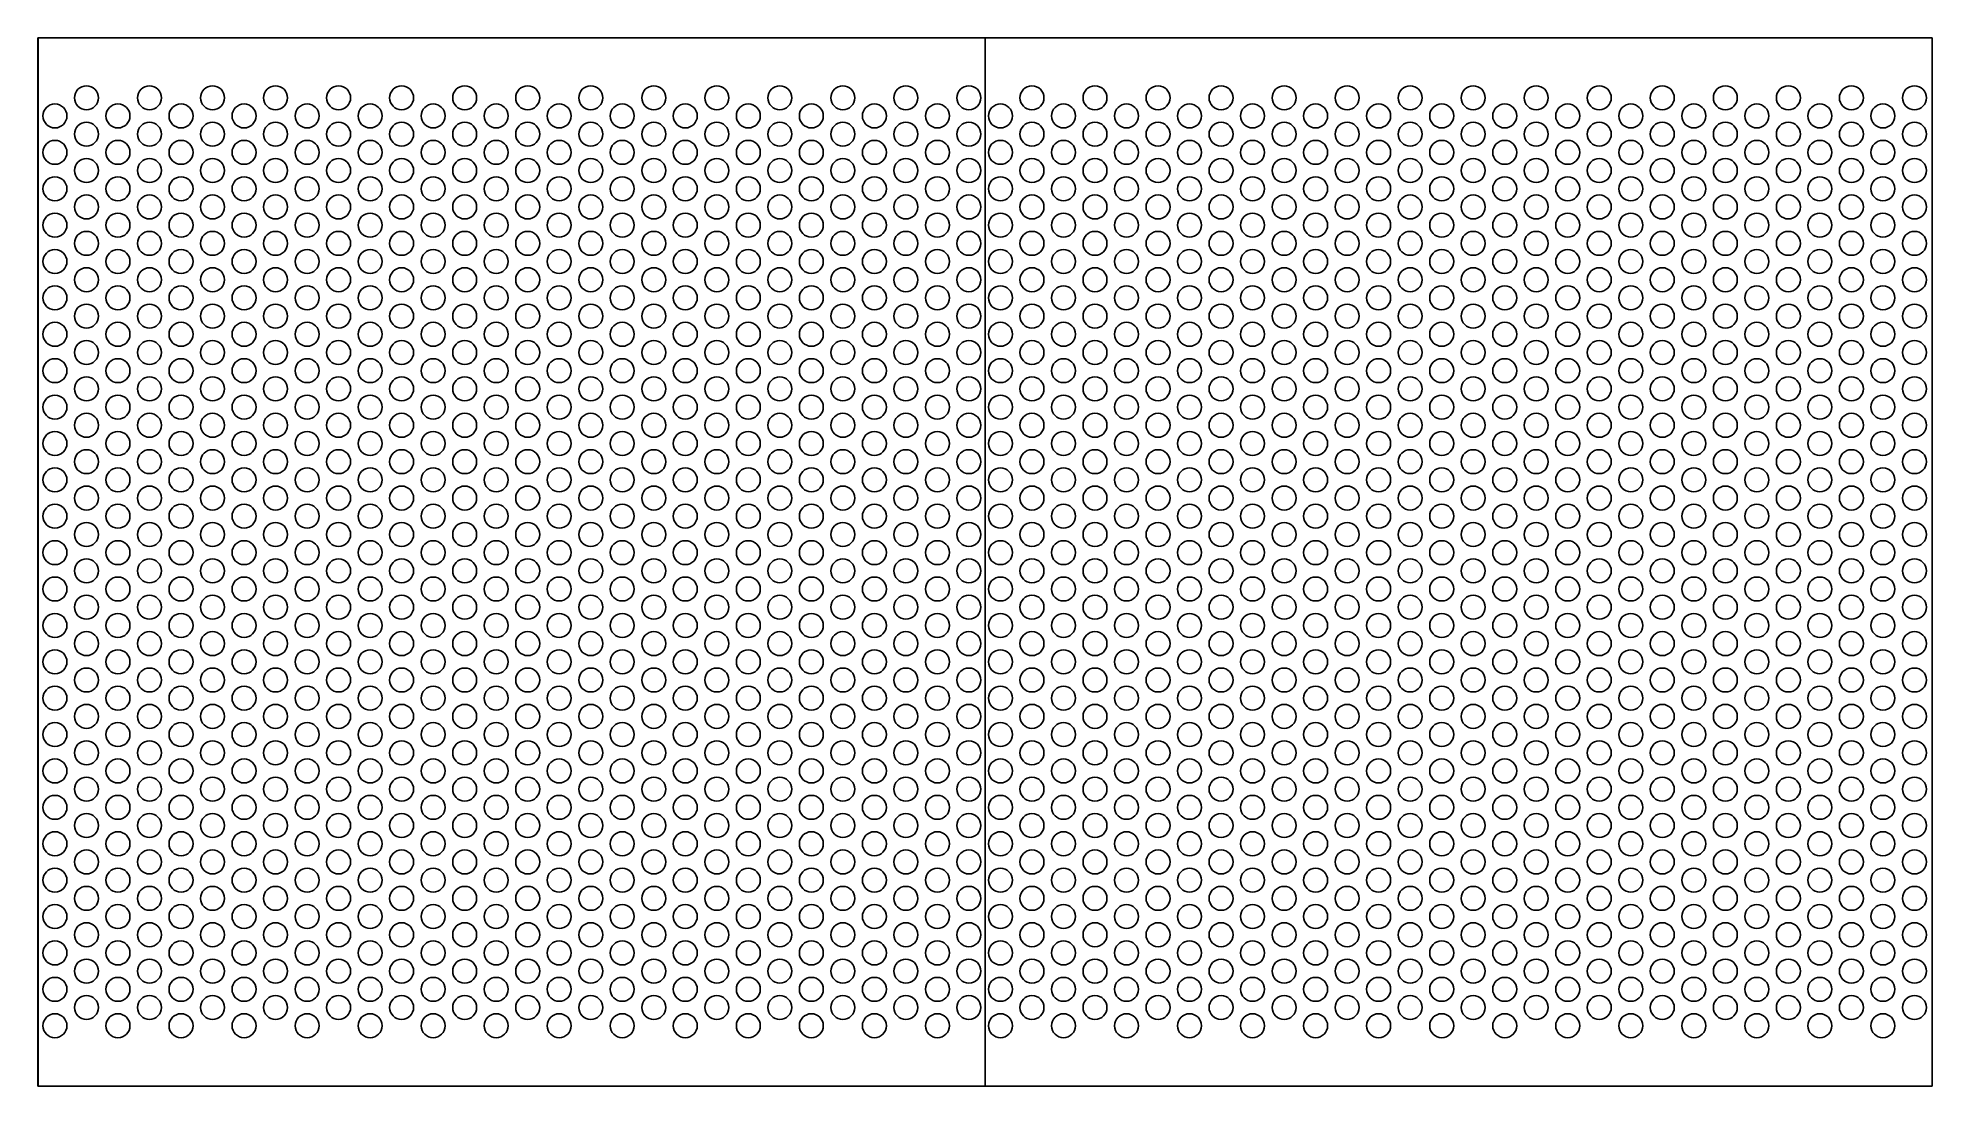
# Model space of a CAD drawing. Header units: millimetres. Extents: x 0 to 632, y 0 to 350.
import ezdxf

# ---------------------------------------------------------------- set-up
doc = ezdxf.new("R2010")
doc.units = ezdxf.units.MM

msp = doc.modelspace()

# ---------------------------------------------------------------- linework, layer by layer
at = {"layer": 'BEND'}
msp.add_line((316.23, 0), (316.23, 350), dxfattribs=at)
at = {"layer": 'BEND_EXTENT'}
msp.add_line((0.05, 0), (0.05, 350), dxfattribs=at)
at = {"layer": 'INTERIOR_PROFILES', "extrusion": (0, 0, -1)}
for centre in [(-16.22, 330), (-37.27, 330), (-58.31, 330), (-79.35, 330), (-100.4, 330), (-121.44, 330), (-142.49, 330), (-163.53, 330), (-184.58, 330), (-205.62, 330), (-226.66, 330), (-247.71, 330), (-268.75, 330), (-289.8, 330), (-310.84, 330), (-331.89, 330), (-352.93, 330), (-373.98, 330), (-395.02, 330), (-416.06, 330), (-437.11, 330), (-458.15, 330), (-479.2, 330), (-500.24, 330), (-521.29, 330), (-542.33, 330), (-563.38, 330), (-584.42, 330), (-605.46, 330), (-626.51, 330), (-5.7, 323.93), (-26.74, 323.93), (-47.79, 323.93), (-68.83, 323.93), (-89.88, 323.93), (-110.92, 323.93), (-131.97, 323.93), (-153.01, 323.93), (-174.05, 323.93), (-195.1, 323.93), (-216.14, 323.93), (-237.19, 323.93), (-258.23, 323.93), (-279.28, 323.93), (-300.32, 323.93), (-321.36, 323.93), (-342.41, 323.93), (-363.45, 323.93), (-384.5, 323.93), (-405.54, 323.93), (-426.59, 323.93), (-447.63, 323.93), (-468.68, 323.93), (-489.72, 323.93), (-510.76, 323.93), (-531.81, 323.93), (-552.85, 323.93), (-573.9, 323.93), (-594.94, 323.93), (-615.99, 323.93), (-16.22, 317.85), (-37.27, 317.85), (-58.31, 317.85), (-79.35, 317.85), (-100.4, 317.85), (-121.44, 317.85), (-142.49, 317.85), (-163.53, 317.85), (-184.58, 317.85), (-205.62, 317.85), (-226.66, 317.85), (-247.71, 317.85), (-268.75, 317.85), (-289.8, 317.85), (-310.84, 317.85), (-331.89, 317.85), (-352.93, 317.85), (-373.98, 317.85), (-395.02, 317.85), (-416.06, 317.85), (-437.11, 317.85), (-458.15, 317.85), (-479.2, 317.85), (-500.24, 317.85), (-521.29, 317.85), (-542.33, 317.85), (-563.38, 317.85), (-584.42, 317.85), (-605.46, 317.85), (-626.51, 317.85), (-5.7, 311.78), (-26.74, 311.78), (-47.79, 311.78), (-68.83, 311.78), (-89.88, 311.78), (-110.92, 311.78), (-131.97, 311.78), (-153.01, 311.78), (-174.05, 311.78), (-195.1, 311.78), (-216.14, 311.78), (-237.19, 311.78), (-258.23, 311.78), (-279.28, 311.78), (-300.32, 311.78), (-321.36, 311.78), (-342.41, 311.78), (-363.45, 311.78), (-384.5, 311.78), (-405.54, 311.78), (-426.59, 311.78), (-447.63, 311.78), (-468.68, 311.78), (-489.72, 311.78), (-510.76, 311.78), (-531.81, 311.78), (-552.85, 311.78), (-573.9, 311.78), (-594.94, 311.78), (-615.99, 311.78), (-5.7, 299.63), (-16.22, 305.7), (-26.74, 299.63), (-37.27, 305.7), (-47.79, 299.63), (-58.31, 305.7), (-68.83, 299.63), (-79.35, 305.7), (-89.88, 299.63), (-100.4, 305.7), (-110.92, 299.63), (-121.44, 305.7), (-131.97, 299.63), (-142.49, 305.7), (-153.01, 299.63), (-163.53, 305.7), (-174.05, 299.63), (-184.58, 305.7), (-195.1, 299.63), (-205.62, 305.7), (-216.14, 299.63), (-226.66, 305.7), (-237.19, 299.63), (-247.71, 305.7), (-258.23, 299.63), (-268.75, 305.7), (-279.28, 299.63), (-289.8, 305.7), (-300.32, 299.63), (-310.84, 305.7), (-321.36, 299.63), (-331.89, 305.7), (-342.41, 299.63), (-352.93, 305.7), (-363.45, 299.63), (-373.98, 305.7), (-384.5, 299.63), (-395.02, 305.7), (-405.54, 299.63), (-416.06, 305.7), (-426.59, 299.63), (-437.11, 305.7), (-447.63, 299.63), (-458.15, 305.7), (-468.68, 299.63), (-479.2, 305.7), (-489.72, 299.63), (-500.24, 305.7), (-510.76, 299.63), (-521.29, 305.7), (-531.81, 299.63), (-542.33, 305.7), (-552.85, 299.63), (-563.38, 305.7), (-573.9, 299.63), (-584.42, 305.7), (-594.94, 299.63), (-605.46, 305.7), (-615.99, 299.63), (-626.51, 305.7), (-16.22, 293.55), (-37.27, 293.55), (-58.31, 293.55), (-79.35, 293.55), (-100.4, 293.55), (-121.44, 293.55), (-142.49, 293.55), (-163.53, 293.55), (-184.58, 293.55), (-205.62, 293.55), (-226.66, 293.55), (-247.71, 293.55), (-268.75, 293.55), (-289.8, 293.55), (-310.84, 293.55), (-331.89, 293.55), (-352.93, 293.55), (-373.98, 293.55), (-395.02, 293.55), (-416.06, 293.55), (-437.11, 293.55), (-458.15, 293.55), (-479.2, 293.55), (-500.24, 293.55), (-521.29, 293.55), (-542.33, 293.55), (-563.38, 293.55), (-584.42, 293.55), (-605.46, 293.55), (-626.51, 293.55), (-5.7, 287.48), (-26.74, 287.48), (-47.79, 287.48), (-68.83, 287.48), (-89.88, 287.48), (-110.92, 287.48), (-131.97, 287.48), (-153.01, 287.48), (-174.05, 287.48), (-195.1, 287.48), (-216.14, 287.48), (-237.19, 287.48), (-258.23, 287.48), (-279.28, 287.48), (-300.32, 287.48), (-321.36, 287.48), (-342.41, 287.48), (-363.45, 287.48), (-384.5, 287.48), (-405.54, 287.48), (-426.59, 287.48), (-447.63, 287.48), (-468.68, 287.48), (-489.72, 287.48), (-510.76, 287.48), (-531.81, 287.48), (-552.85, 287.48), (-573.9, 287.48), (-594.94, 287.48), (-615.99, 287.48), (-16.22, 281.4), (-37.27, 281.4), (-58.31, 281.4), (-79.35, 281.4), (-100.4, 281.4), (-121.44, 281.4), (-142.49, 281.4), (-163.53, 281.4), (-184.58, 281.4), (-205.62, 281.4), (-226.66, 281.4), (-247.71, 281.4), (-268.75, 281.4), (-289.8, 281.4), (-310.84, 281.4), (-331.89, 281.4), (-352.93, 281.4), (-373.98, 281.4), (-395.02, 281.4), (-416.06, 281.4), (-437.11, 281.4), (-458.15, 281.4), (-479.2, 281.4), (-500.24, 281.4), (-521.29, 281.4), (-542.33, 281.4), (-563.38, 281.4), (-584.42, 281.4), (-605.46, 281.4), (-626.51, 281.4), (-5.7, 275.33), (-26.74, 275.33), (-47.79, 275.33), (-68.83, 275.33), (-89.88, 275.33), (-110.92, 275.33), (-131.97, 275.33), (-153.01, 275.33), (-174.05, 275.33), (-195.1, 275.33), (-216.14, 275.33), (-237.19, 275.33), (-258.23, 275.33), (-279.28, 275.33), (-300.32, 275.33), (-321.36, 275.33), (-342.41, 275.33), (-363.45, 275.33), (-384.5, 275.33), (-405.54, 275.33), (-426.59, 275.33), (-447.63, 275.33), (-468.68, 275.33), (-489.72, 275.33), (-510.76, 275.33), (-531.81, 275.33), (-552.85, 275.33), (-573.9, 275.33), (-594.94, 275.33), (-615.99, 275.33), (-16.22, 269.25), (-37.27, 269.25), (-58.31, 269.25), (-79.35, 269.25), (-100.4, 269.25), (-121.44, 269.25), (-142.49, 269.25), (-163.53, 269.25), (-184.58, 269.25), (-205.62, 269.25), (-226.66, 269.25), (-247.71, 269.25), (-268.75, 269.25), (-289.8, 269.25), (-310.84, 269.25), (-331.89, 269.25), (-352.93, 269.25), (-373.98, 269.25), (-395.02, 269.25), (-416.06, 269.25), (-437.11, 269.25), (-458.15, 269.25), (-479.2, 269.25), (-500.24, 269.25), (-521.29, 269.25), (-542.33, 269.25), (-563.38, 269.25), (-584.42, 269.25), (-605.46, 269.25), (-626.51, 269.25), (-5.7, 263.18), (-26.74, 263.18), (-47.79, 263.18), (-68.83, 263.18), (-89.88, 263.18), (-110.92, 263.18), (-131.97, 263.18), (-153.01, 263.18), (-174.05, 263.18), (-195.1, 263.18), (-216.14, 263.18), (-237.19, 263.18), (-258.23, 263.18), (-279.28, 263.18), (-300.32, 263.18), (-321.36, 263.18), (-342.41, 263.18), (-363.45, 263.18), (-384.5, 263.18), (-405.54, 263.18), (-426.59, 263.18), (-447.63, 263.18), (-468.68, 263.18), (-489.72, 263.18), (-510.76, 263.18), (-531.81, 263.18), (-552.85, 263.18), (-573.9, 263.18), (-594.94, 263.18), (-615.99, 263.18), (-16.22, 257.1), (-37.27, 257.1), (-58.31, 257.1), (-79.35, 257.1), (-100.4, 257.1), (-121.44, 257.1), (-142.49, 257.1), (-163.53, 257.1), (-184.58, 257.1), (-205.62, 257.1), (-226.66, 257.1), (-247.71, 257.1), (-268.75, 257.1), (-289.8, 257.1), (-310.84, 257.1), (-331.89, 257.1), (-352.93, 257.1), (-373.98, 257.1), (-395.02, 257.1), (-416.06, 257.1), (-437.11, 257.1), (-458.15, 257.1), (-479.2, 257.1), (-500.24, 257.1), (-521.29, 257.1), (-542.33, 257.1), (-563.38, 257.1), (-584.42, 257.1), (-605.46, 257.1), (-626.51, 257.1), (-5.7, 251.03), (-26.74, 251.03), (-47.79, 251.03), (-68.83, 251.03), (-89.88, 251.03), (-110.92, 251.03), (-131.97, 251.03), (-153.01, 251.03), (-174.05, 251.03), (-195.1, 251.03), (-216.14, 251.03), (-237.19, 251.03), (-258.23, 251.03), (-279.28, 251.03), (-300.32, 251.03), (-321.36, 251.03), (-342.41, 251.03), (-363.45, 251.03), (-384.5, 251.03), (-405.54, 251.03), (-426.59, 251.03), (-447.63, 251.03), (-468.68, 251.03), (-489.72, 251.03), (-510.76, 251.03), (-531.81, 251.03), (-552.85, 251.03), (-573.9, 251.03), (-594.94, 251.03), (-615.99, 251.03), (-16.22, 244.95), (-37.27, 244.95), (-58.31, 244.95), (-79.35, 244.95), (-100.4, 244.95), (-121.44, 244.95), (-142.49, 244.95), (-163.53, 244.95), (-184.58, 244.95), (-205.62, 244.95), (-226.66, 244.95), (-247.71, 244.95), (-268.75, 244.95), (-289.8, 244.95), (-310.84, 244.95), (-331.89, 244.95), (-352.93, 244.95), (-373.98, 244.95), (-395.02, 244.95), (-416.06, 244.95), (-437.11, 244.95), (-458.15, 244.95), (-479.2, 244.95), (-500.24, 244.95), (-521.29, 244.95), (-542.33, 244.95), (-563.38, 244.95), (-584.42, 244.95), (-605.46, 244.95), (-626.51, 244.95), (-5.7, 238.88), (-26.74, 238.88), (-47.79, 238.88), (-68.83, 238.88), (-89.88, 238.88), (-110.92, 238.88), (-131.97, 238.88), (-153.01, 238.88), (-174.05, 238.88), (-195.1, 238.88), (-216.14, 238.88), (-237.19, 238.88), (-258.23, 238.88), (-279.28, 238.88), (-300.32, 238.88), (-321.36, 238.88), (-342.41, 238.88), (-363.45, 238.88), (-384.5, 238.88), (-405.54, 238.88), (-426.59, 238.88), (-447.63, 238.88), (-468.68, 238.88), (-489.72, 238.88), (-510.76, 238.88), (-531.81, 238.88), (-552.85, 238.88), (-573.9, 238.88), (-594.94, 238.88), (-615.99, 238.88), (-16.22, 232.8), (-37.27, 232.8), (-58.31, 232.8), (-79.35, 232.8), (-100.4, 232.8), (-121.44, 232.8), (-142.49, 232.8), (-163.53, 232.8), (-184.58, 232.8), (-205.62, 232.8), (-226.66, 232.8), (-247.71, 232.8), (-268.75, 232.8), (-289.8, 232.8), (-310.84, 232.8), (-331.89, 232.8), (-352.93, 232.8), (-373.98, 232.8), (-395.02, 232.8), (-416.06, 232.8), (-437.11, 232.8), (-458.15, 232.8), (-479.2, 232.8), (-500.24, 232.8), (-521.29, 232.8), (-542.33, 232.8), (-563.38, 232.8), (-584.42, 232.8), (-605.46, 232.8), (-626.51, 232.8), (-5.7, 226.73), (-26.74, 226.73), (-47.79, 226.73), (-68.83, 226.73), (-89.88, 226.73), (-110.92, 226.73), (-131.97, 226.73), (-153.01, 226.73), (-174.05, 226.73), (-195.1, 226.73), (-216.14, 226.73), (-237.19, 226.73), (-258.23, 226.73), (-279.28, 226.73), (-300.32, 226.73), (-321.36, 226.73), (-342.41, 226.73), (-363.45, 226.73), (-384.5, 226.73), (-405.54, 226.73), (-426.59, 226.73), (-447.63, 226.73), (-468.68, 226.73), (-489.72, 226.73), (-510.76, 226.73), (-531.81, 226.73), (-552.85, 226.73), (-573.9, 226.73), (-594.94, 226.73), (-615.99, 226.73), (-16.22, 220.65), (-37.27, 220.65), (-58.31, 220.65), (-79.35, 220.65), (-100.4, 220.65), (-121.44, 220.65), (-142.49, 220.65), (-163.53, 220.65), (-184.58, 220.65), (-205.62, 220.65), (-226.66, 220.65), (-247.71, 220.65), (-268.75, 220.65), (-289.8, 220.65), (-310.84, 220.65), (-331.89, 220.65), (-352.93, 220.65), (-373.98, 220.65), (-395.02, 220.65), (-416.06, 220.65), (-437.11, 220.65), (-458.15, 220.65), (-479.2, 220.65), (-500.24, 220.65), (-521.29, 220.65), (-542.33, 220.65), (-563.38, 220.65), (-584.42, 220.65), (-605.46, 220.65), (-626.51, 220.65), (-5.7, 214.58), (-26.74, 214.58), (-47.79, 214.58), (-68.83, 214.58), (-89.88, 214.58), (-110.92, 214.58), (-131.97, 214.58), (-153.01, 214.58), (-174.05, 214.58), (-195.1, 214.58), (-216.14, 214.58), (-237.19, 214.58), (-258.23, 214.58), (-279.28, 214.58), (-300.32, 214.58), (-321.36, 214.58), (-342.41, 214.58), (-363.45, 214.58), (-384.5, 214.58), (-405.54, 214.58), (-426.59, 214.58), (-447.63, 214.58), (-468.68, 214.58), (-489.72, 214.58), (-510.76, 214.58), (-531.81, 214.58), (-552.85, 214.58), (-573.9, 214.58), (-594.94, 214.58), (-615.99, 214.58), (-16.22, 208.5), (-37.27, 208.5), (-58.31, 208.5), (-79.35, 208.5), (-100.4, 208.5), (-121.44, 208.5), (-142.49, 208.5), (-163.53, 208.5), (-184.58, 208.5), (-205.62, 208.5), (-226.66, 208.5), (-247.71, 208.5), (-268.75, 208.5), (-289.8, 208.5), (-310.84, 208.5), (-331.89, 208.5), (-352.93, 208.5), (-373.98, 208.5), (-395.02, 208.5), (-416.06, 208.5), (-437.11, 208.5), (-458.15, 208.5), (-479.2, 208.5), (-500.24, 208.5), (-521.29, 208.5), (-542.33, 208.5), (-563.38, 208.5), (-584.42, 208.5), (-605.46, 208.5), (-626.51, 208.5), (-5.7, 202.43), (-26.74, 202.43), (-47.79, 202.43), (-68.83, 202.43), (-89.88, 202.43), (-110.92, 202.43), (-131.97, 202.43), (-153.01, 202.43), (-174.05, 202.43), (-195.1, 202.43), (-216.14, 202.43), (-237.19, 202.43), (-258.23, 202.43), (-279.28, 202.43), (-300.32, 202.43), (-321.36, 202.43), (-342.41, 202.43), (-363.45, 202.43), (-384.5, 202.43), (-405.54, 202.43), (-426.59, 202.43), (-447.63, 202.43), (-468.68, 202.43), (-489.72, 202.43), (-510.76, 202.43), (-531.81, 202.43), (-552.85, 202.43), (-573.9, 202.43), (-594.94, 202.43), (-615.99, 202.43), (-16.22, 196.35), (-37.27, 196.35), (-58.31, 196.35), (-79.35, 196.35), (-100.4, 196.35), (-121.44, 196.35), (-142.49, 196.35), (-163.53, 196.35), (-184.58, 196.35), (-205.62, 196.35), (-226.66, 196.35), (-247.71, 196.35), (-268.75, 196.35), (-289.8, 196.35), (-310.84, 196.35), (-331.89, 196.35), (-352.93, 196.35), (-373.98, 196.35), (-395.02, 196.35), (-416.06, 196.35), (-437.11, 196.35), (-458.15, 196.35), (-479.2, 196.35), (-500.24, 196.35), (-521.29, 196.35), (-542.33, 196.35), (-563.38, 196.35), (-584.42, 196.35), (-605.46, 196.35), (-626.51, 196.35), (-5.7, 190.28), (-26.74, 190.28), (-47.79, 190.28), (-68.83, 190.28), (-89.88, 190.28), (-110.92, 190.28), (-131.97, 190.28), (-153.01, 190.28), (-174.05, 190.28), (-195.1, 190.28), (-216.14, 190.28), (-237.19, 190.28), (-258.23, 190.28), (-279.28, 190.28), (-300.32, 190.28), (-321.36, 190.28), (-342.41, 190.28), (-363.45, 190.28), (-384.5, 190.28), (-405.54, 190.28), (-426.59, 190.28), (-447.63, 190.28), (-468.68, 190.28), (-489.72, 190.28), (-510.76, 190.28), (-531.81, 190.28), (-552.85, 190.28), (-573.9, 190.28), (-594.94, 190.28), (-615.99, 190.28), (-16.22, 184.2), (-37.27, 184.2), (-58.31, 184.2), (-79.35, 184.2), (-100.4, 184.2), (-121.44, 184.2), (-142.49, 184.2), (-163.53, 184.2), (-184.58, 184.2), (-205.62, 184.2), (-226.66, 184.2), (-247.71, 184.2), (-268.75, 184.2), (-289.8, 184.2), (-310.84, 184.2), (-331.89, 184.2), (-352.93, 184.2), (-373.98, 184.2), (-395.02, 184.2), (-416.06, 184.2), (-437.11, 184.2), (-458.15, 184.2), (-479.2, 184.2), (-500.24, 184.2), (-521.29, 184.2), (-542.33, 184.2), (-563.38, 184.2), (-584.42, 184.2), (-605.46, 184.2), (-626.51, 184.2), (-5.7, 178.12), (-26.74, 178.12), (-47.79, 178.12), (-68.83, 178.12), (-89.88, 178.12), (-110.92, 178.12), (-131.97, 178.12), (-153.01, 178.12), (-174.05, 178.12), (-195.1, 178.12), (-216.14, 178.12), (-237.19, 178.12), (-258.23, 178.12), (-279.28, 178.12), (-300.32, 178.12), (-321.36, 178.12), (-342.41, 178.12), (-363.45, 178.12), (-384.5, 178.12), (-405.54, 178.12), (-426.59, 178.12), (-447.63, 178.12), (-468.68, 178.12), (-489.72, 178.12), (-510.76, 178.12), (-531.81, 178.12), (-552.85, 178.12), (-573.9, 178.12), (-594.94, 178.12), (-615.99, 178.12), (-16.22, 172.05), (-37.27, 172.05), (-58.31, 172.05), (-79.35, 172.05), (-100.4, 172.05), (-121.44, 172.05), (-142.49, 172.05), (-163.53, 172.05), (-184.58, 172.05), (-205.62, 172.05), (-226.66, 172.05), (-247.71, 172.05), (-268.75, 172.05), (-289.8, 172.05), (-310.84, 172.05), (-331.89, 172.05), (-352.93, 172.05), (-373.98, 172.05), (-395.02, 172.05), (-416.06, 172.05), (-437.11, 172.05), (-458.15, 172.05), (-479.2, 172.05), (-500.24, 172.05), (-521.29, 172.05), (-542.33, 172.05), (-563.38, 172.05), (-584.42, 172.05), (-605.46, 172.05), (-626.51, 172.05), (-5.7, 165.98), (-26.74, 165.98), (-47.79, 165.98), (-68.83, 165.98), (-89.88, 165.98), (-110.92, 165.98), (-131.97, 165.98), (-153.01, 165.98), (-174.05, 165.98), (-195.1, 165.98), (-216.14, 165.98), (-237.19, 165.98), (-258.23, 165.98), (-279.28, 165.98), (-300.32, 165.98), (-321.36, 165.98), (-342.41, 165.98), (-363.45, 165.98), (-384.5, 165.98), (-405.54, 165.98), (-426.59, 165.98), (-447.63, 165.98), (-468.68, 165.98), (-489.72, 165.98), (-510.76, 165.98), (-531.81, 165.98), (-552.85, 165.98), (-573.9, 165.98), (-594.94, 165.98), (-615.99, 165.98), (-16.22, 159.9), (-37.27, 159.9), (-58.31, 159.9), (-79.35, 159.9), (-100.4, 159.9), (-121.44, 159.9), (-142.49, 159.9), (-163.53, 159.9), (-184.58, 159.9), (-205.62, 159.9), (-226.66, 159.9), (-247.71, 159.9), (-268.75, 159.9), (-289.8, 159.9), (-310.84, 159.9), (-331.89, 159.9), (-352.93, 159.9), (-373.98, 159.9), (-395.02, 159.9), (-416.06, 159.9), (-437.11, 159.9), (-458.15, 159.9), (-479.2, 159.9), (-500.24, 159.9), (-521.29, 159.9), (-542.33, 159.9), (-563.38, 159.9), (-584.42, 159.9), (-605.46, 159.9), (-626.51, 159.9), (-5.7, 153.82), (-26.74, 153.82), (-47.79, 153.82), (-68.83, 153.82), (-89.88, 153.82), (-110.92, 153.82), (-131.97, 153.82), (-153.01, 153.82), (-174.05, 153.82), (-195.1, 153.82), (-216.14, 153.82), (-237.19, 153.82), (-258.23, 153.82), (-279.28, 153.82), (-300.32, 153.82), (-321.36, 153.82), (-342.41, 153.82), (-363.45, 153.82), (-384.5, 153.82), (-405.54, 153.82), (-426.59, 153.82), (-447.63, 153.82), (-468.68, 153.82), (-489.72, 153.82), (-510.76, 153.82), (-531.81, 153.82), (-552.85, 153.82), (-573.9, 153.82), (-594.94, 153.82), (-615.99, 153.82), (-5.7, 141.68), (-16.22, 147.75), (-26.74, 141.68), (-37.27, 147.75), (-47.79, 141.68), (-58.31, 147.75), (-68.83, 141.68), (-79.35, 147.75), (-89.88, 141.68), (-100.4, 147.75), (-110.92, 141.68), (-121.44, 147.75), (-131.97, 141.68), (-142.49, 147.75), (-153.01, 141.68), (-163.53, 147.75), (-174.05, 141.68), (-184.58, 147.75), (-195.1, 141.68), (-205.62, 147.75), (-216.14, 141.68), (-226.66, 147.75), (-237.19, 141.68), (-247.71, 147.75), (-258.23, 141.68), (-268.75, 147.75), (-279.28, 141.68), (-289.8, 147.75), (-300.32, 141.68), (-310.84, 147.75), (-321.36, 141.68), (-331.89, 147.75), (-342.41, 141.68), (-352.93, 147.75), (-363.45, 141.68), (-373.98, 147.75), (-384.5, 141.68), (-395.02, 147.75), (-405.54, 141.68), (-416.06, 147.75), (-426.59, 141.68), (-437.11, 147.75), (-447.63, 141.68), (-458.15, 147.75), (-468.68, 141.68), (-479.2, 147.75), (-489.72, 141.68), (-500.24, 147.75), (-510.76, 141.68), (-521.29, 147.75), (-531.81, 141.68), (-542.33, 147.75), (-552.85, 141.68), (-563.38, 147.75), (-573.9, 141.68), (-584.42, 147.75), (-594.94, 141.68), (-605.46, 147.75), (-615.99, 141.68), (-626.51, 147.75), (-16.22, 135.6), (-37.27, 135.6), (-58.31, 135.6), (-79.35, 135.6), (-100.4, 135.6), (-121.44, 135.6), (-142.49, 135.6), (-163.53, 135.6), (-184.58, 135.6), (-205.62, 135.6), (-226.66, 135.6), (-247.71, 135.6), (-268.75, 135.6), (-289.8, 135.6), (-310.84, 135.6), (-331.89, 135.6), (-352.93, 135.6), (-373.98, 135.6), (-395.02, 135.6), (-416.06, 135.6), (-437.11, 135.6), (-458.15, 135.6), (-479.2, 135.6), (-500.24, 135.6), (-521.29, 135.6), (-542.33, 135.6), (-563.38, 135.6), (-584.42, 135.6), (-605.46, 135.6), (-626.51, 135.6), (-5.7, 129.53), (-26.74, 129.53), (-47.79, 129.53), (-68.83, 129.53), (-89.88, 129.53), (-110.92, 129.53), (-131.97, 129.53), (-153.01, 129.53), (-174.05, 129.53), (-195.1, 129.53), (-216.14, 129.53), (-237.19, 129.53), (-258.23, 129.53), (-279.28, 129.53), (-300.32, 129.53), (-321.36, 129.53), (-342.41, 129.53), (-363.45, 129.53), (-384.5, 129.53), (-405.54, 129.53), (-426.59, 129.53), (-447.63, 129.53), (-468.68, 129.53), (-489.72, 129.53), (-510.76, 129.53), (-531.81, 129.53), (-552.85, 129.53), (-573.9, 129.53), (-594.94, 129.53), (-615.99, 129.53), (-16.22, 123.45), (-37.27, 123.45), (-58.31, 123.45), (-79.35, 123.45), (-100.4, 123.45), (-121.44, 123.45), (-142.49, 123.45), (-163.53, 123.45), (-184.58, 123.45), (-205.62, 123.45), (-226.66, 123.45), (-247.71, 123.45), (-268.75, 123.45), (-289.8, 123.45), (-310.84, 123.45), (-331.89, 123.45), (-352.93, 123.45), (-373.98, 123.45), (-395.02, 123.45), (-416.06, 123.45), (-437.11, 123.45), (-458.15, 123.45), (-479.2, 123.45), (-500.24, 123.45), (-521.29, 123.45), (-542.33, 123.45), (-563.38, 123.45), (-584.42, 123.45), (-605.46, 123.45), (-626.51, 123.45), (-5.7, 117.38), (-26.74, 117.38), (-47.79, 117.38), (-68.83, 117.38), (-89.88, 117.38), (-110.92, 117.38), (-131.97, 117.38), (-153.01, 117.38), (-174.05, 117.38), (-195.1, 117.38), (-216.14, 117.38), (-237.19, 117.38), (-258.23, 117.38), (-279.28, 117.38), (-300.32, 117.38), (-321.36, 117.38), (-342.41, 117.38), (-363.45, 117.38), (-384.5, 117.38), (-405.54, 117.38), (-426.59, 117.38), (-447.63, 117.38), (-468.68, 117.38), (-489.72, 117.38), (-510.76, 117.38), (-531.81, 117.38), (-552.85, 117.38), (-573.9, 117.38), (-594.94, 117.38), (-615.99, 117.38), (-16.22, 111.3), (-37.27, 111.3), (-58.31, 111.3), (-79.35, 111.3), (-100.4, 111.3), (-121.44, 111.3), (-142.49, 111.3), (-163.53, 111.3), (-184.58, 111.3), (-205.62, 111.3), (-226.66, 111.3), (-247.71, 111.3), (-268.75, 111.3), (-289.8, 111.3), (-310.84, 111.3), (-331.89, 111.3), (-352.93, 111.3), (-373.98, 111.3), (-395.02, 111.3), (-416.06, 111.3), (-437.11, 111.3), (-458.15, 111.3), (-479.2, 111.3), (-500.24, 111.3), (-521.29, 111.3), (-542.33, 111.3), (-563.38, 111.3), (-584.42, 111.3), (-605.46, 111.3), (-626.51, 111.3), (-5.7, 105.23), (-26.74, 105.23), (-47.79, 105.23), (-68.83, 105.23), (-89.88, 105.23), (-110.92, 105.23), (-131.97, 105.23), (-153.01, 105.23), (-174.05, 105.23), (-195.1, 105.23), (-216.14, 105.23), (-237.19, 105.23), (-258.23, 105.23), (-279.28, 105.23), (-300.32, 105.23), (-321.36, 105.23), (-342.41, 105.23), (-363.45, 105.23), (-384.5, 105.23), (-405.54, 105.23), (-426.59, 105.23), (-447.63, 105.23), (-468.68, 105.23), (-489.72, 105.23), (-510.76, 105.23), (-531.81, 105.23), (-552.85, 105.23), (-573.9, 105.23), (-594.94, 105.23), (-615.99, 105.23), (-16.22, 99.15), (-37.27, 99.15), (-58.31, 99.15), (-79.35, 99.15), (-100.4, 99.15), (-121.44, 99.15), (-142.49, 99.15), (-163.53, 99.15), (-184.58, 99.15), (-205.62, 99.15), (-226.66, 99.15), (-247.71, 99.15), (-268.75, 99.15), (-289.8, 99.15), (-310.84, 99.15), (-331.89, 99.15), (-352.93, 99.15), (-373.98, 99.15), (-395.02, 99.15), (-416.06, 99.15), (-437.11, 99.15), (-458.15, 99.15), (-479.2, 99.15), (-500.24, 99.15), (-521.29, 99.15), (-542.33, 99.15), (-563.38, 99.15), (-584.42, 99.15), (-605.46, 99.15), (-626.51, 99.15), (-5.7, 93.08), (-26.74, 93.08), (-47.79, 93.08), (-68.83, 93.08), (-89.88, 93.08), (-110.92, 93.08), (-131.97, 93.08), (-153.01, 93.08), (-174.05, 93.08), (-195.1, 93.08), (-216.14, 93.08), (-237.19, 93.08), (-258.23, 93.08), (-279.28, 93.08), (-300.32, 93.08), (-321.36, 93.08), (-342.41, 93.08), (-363.45, 93.08), (-384.5, 93.08), (-405.54, 93.08), (-426.59, 93.08), (-447.63, 93.08), (-468.68, 93.08), (-489.72, 93.08), (-510.76, 93.08), (-531.81, 93.08), (-552.85, 93.08), (-573.9, 93.08), (-594.94, 93.08), (-615.99, 93.08), (-16.22, 87), (-37.27, 87), (-58.31, 87), (-79.35, 87), (-100.4, 87), (-121.44, 87), (-142.49, 87), (-163.53, 87), (-184.58, 87), (-205.62, 87), (-226.66, 87), (-247.71, 87), (-268.75, 87), (-289.8, 87), (-310.84, 87), (-331.89, 87), (-352.93, 87), (-373.98, 87), (-395.02, 87), (-416.06, 87), (-437.11, 87), (-458.15, 87), (-479.2, 87), (-500.24, 87), (-521.29, 87), (-542.33, 87), (-563.38, 87), (-584.42, 87), (-605.46, 87), (-626.51, 87), (-5.7, 80.93), (-26.74, 80.93), (-47.79, 80.93), (-68.83, 80.93), (-89.88, 80.93), (-110.92, 80.93), (-131.97, 80.93), (-153.01, 80.93), (-174.05, 80.93), (-195.1, 80.93), (-216.14, 80.93), (-237.19, 80.93), (-258.23, 80.93), (-279.28, 80.93), (-300.32, 80.93), (-321.36, 80.93), (-342.41, 80.93), (-363.45, 80.93), (-384.5, 80.93), (-405.54, 80.93), (-426.59, 80.93), (-447.63, 80.93), (-468.68, 80.93), (-489.72, 80.93), (-510.76, 80.93), (-531.81, 80.93), (-552.85, 80.93), (-573.9, 80.93), (-594.94, 80.93), (-615.99, 80.93), (-16.22, 74.85), (-37.27, 74.85), (-58.31, 74.85), (-79.35, 74.85), (-100.4, 74.85), (-121.44, 74.85), (-142.49, 74.85), (-163.53, 74.85), (-184.58, 74.85), (-205.62, 74.85), (-226.66, 74.85), (-247.71, 74.85), (-268.75, 74.85), (-289.8, 74.85), (-310.84, 74.85), (-331.89, 74.85), (-352.93, 74.85), (-373.98, 74.85), (-395.02, 74.85), (-416.06, 74.85), (-437.11, 74.85), (-458.15, 74.85), (-479.2, 74.85), (-500.24, 74.85), (-521.29, 74.85), (-542.33, 74.85), (-563.38, 74.85), (-584.42, 74.85), (-605.46, 74.85), (-626.51, 74.85), (-5.7, 68.77), (-26.74, 68.77), (-47.79, 68.77), (-68.83, 68.77), (-89.88, 68.77), (-110.92, 68.77), (-131.97, 68.77), (-153.01, 68.77), (-174.05, 68.77), (-195.1, 68.77), (-216.14, 68.77), (-237.19, 68.77), (-258.23, 68.77), (-279.28, 68.77), (-300.32, 68.77), (-321.36, 68.77), (-342.41, 68.77), (-363.45, 68.77), (-384.5, 68.77), (-405.54, 68.77), (-426.59, 68.77), (-447.63, 68.77), (-468.68, 68.77), (-489.72, 68.77), (-510.76, 68.77), (-531.81, 68.77), (-552.85, 68.77), (-573.9, 68.77), (-594.94, 68.77), (-615.99, 68.77), (-16.22, 62.7), (-37.27, 62.7), (-58.31, 62.7), (-79.35, 62.7), (-100.4, 62.7), (-121.44, 62.7), (-142.49, 62.7), (-163.53, 62.7), (-184.58, 62.7), (-205.62, 62.7), (-226.66, 62.7), (-247.71, 62.7), (-268.75, 62.7), (-289.8, 62.7), (-310.84, 62.7), (-331.89, 62.7), (-352.93, 62.7), (-373.98, 62.7), (-395.02, 62.7), (-416.06, 62.7), (-437.11, 62.7), (-458.15, 62.7), (-479.2, 62.7), (-500.24, 62.7), (-521.29, 62.7), (-542.33, 62.7), (-563.38, 62.7), (-584.42, 62.7), (-605.46, 62.7), (-626.51, 62.7), (-5.7, 56.62), (-26.74, 56.62), (-47.79, 56.62), (-68.83, 56.62), (-89.88, 56.62), (-110.92, 56.62), (-131.97, 56.62), (-153.01, 56.62), (-174.05, 56.62), (-195.1, 56.62), (-216.14, 56.62), (-237.19, 56.62), (-258.23, 56.62), (-279.28, 56.62), (-300.32, 56.62), (-321.36, 56.62), (-342.41, 56.62), (-363.45, 56.62), (-384.5, 56.62), (-405.54, 56.62), (-426.59, 56.62), (-447.63, 56.62), (-468.68, 56.62), (-489.72, 56.62), (-510.76, 56.62), (-531.81, 56.62), (-552.85, 56.62), (-573.9, 56.62), (-594.94, 56.62), (-615.99, 56.62), (-16.22, 50.55), (-37.27, 50.55), (-58.31, 50.55), (-79.35, 50.55), (-100.4, 50.55), (-121.44, 50.55), (-142.49, 50.55), (-163.53, 50.55), (-184.58, 50.55), (-205.62, 50.55), (-226.66, 50.55), (-247.71, 50.55), (-268.75, 50.55), (-289.8, 50.55), (-310.84, 50.55), (-331.89, 50.55), (-352.93, 50.55), (-373.98, 50.55), (-395.02, 50.55), (-416.06, 50.55), (-437.11, 50.55), (-458.15, 50.55), (-479.2, 50.55), (-500.24, 50.55), (-521.29, 50.55), (-542.33, 50.55), (-563.38, 50.55), (-584.42, 50.55), (-605.46, 50.55), (-626.51, 50.55), (-5.7, 44.47), (-26.74, 44.47), (-47.79, 44.47), (-68.83, 44.47), (-89.88, 44.47), (-110.92, 44.47), (-131.97, 44.47), (-153.01, 44.47), (-174.05, 44.47), (-195.1, 44.47), (-216.14, 44.47), (-237.19, 44.47), (-258.23, 44.47), (-279.28, 44.47), (-300.32, 44.47), (-321.36, 44.47), (-342.41, 44.47), (-363.45, 44.47), (-384.5, 44.47), (-405.54, 44.47), (-426.59, 44.47), (-447.63, 44.47), (-468.68, 44.47), (-489.72, 44.47), (-510.76, 44.47), (-531.81, 44.47), (-552.85, 44.47), (-573.9, 44.47), (-594.94, 44.47), (-615.99, 44.47), (-16.22, 38.4), (-37.27, 38.4), (-58.31, 38.4), (-79.35, 38.4), (-100.4, 38.4), (-121.44, 38.4), (-142.49, 38.4), (-163.53, 38.4), (-184.58, 38.4), (-205.62, 38.4), (-226.66, 38.4), (-247.71, 38.4), (-268.75, 38.4), (-289.8, 38.4), (-310.84, 38.4), (-331.89, 38.4), (-352.93, 38.4), (-373.98, 38.4), (-395.02, 38.4), (-416.06, 38.4), (-437.11, 38.4), (-458.15, 38.4), (-479.2, 38.4), (-500.24, 38.4), (-521.29, 38.4), (-542.33, 38.4), (-563.38, 38.4), (-584.42, 38.4), (-605.46, 38.4), (-626.51, 38.4), (-5.7, 32.32), (-26.74, 32.32), (-47.79, 32.32), (-68.83, 32.32), (-89.88, 32.32), (-110.92, 32.32), (-131.97, 32.32), (-153.01, 32.32), (-174.05, 32.32), (-195.1, 32.32), (-216.14, 32.32), (-237.19, 32.32), (-258.23, 32.32), (-279.28, 32.32), (-300.32, 32.32), (-321.36, 32.32), (-342.41, 32.32), (-363.45, 32.32), (-384.5, 32.32), (-405.54, 32.32), (-426.59, 32.32), (-447.63, 32.32), (-468.68, 32.32), (-489.72, 32.32), (-510.76, 32.32), (-531.81, 32.32), (-552.85, 32.32), (-573.9, 32.32), (-594.94, 32.32), (-615.99, 32.32), (-16.22, 26.25), (-37.27, 26.25), (-58.31, 26.25), (-79.35, 26.25), (-100.4, 26.25), (-121.44, 26.25), (-142.49, 26.25), (-163.53, 26.25), (-184.58, 26.25), (-205.62, 26.25), (-226.66, 26.25), (-247.71, 26.25), (-268.75, 26.25), (-289.8, 26.25), (-310.84, 26.25), (-331.89, 26.25), (-352.93, 26.25), (-373.98, 26.25), (-395.02, 26.25), (-416.06, 26.25), (-437.11, 26.25), (-458.15, 26.25), (-479.2, 26.25), (-500.24, 26.25), (-521.29, 26.25), (-542.33, 26.25), (-563.38, 26.25), (-584.42, 26.25), (-605.46, 26.25), (-626.51, 26.25), (-5.7, 20.17), (-26.74, 20.17), (-47.79, 20.17), (-68.83, 20.17), (-89.88, 20.17), (-110.92, 20.17), (-131.97, 20.17), (-153.01, 20.17), (-174.05, 20.17), (-195.1, 20.17), (-216.14, 20.17), (-237.19, 20.17), (-258.23, 20.17), (-279.28, 20.17), (-300.32, 20.17), (-321.36, 20.17), (-342.41, 20.17), (-363.45, 20.17), (-384.5, 20.17), (-405.54, 20.17), (-426.59, 20.17), (-447.63, 20.17), (-468.68, 20.17), (-489.72, 20.17), (-510.76, 20.17), (-531.81, 20.17), (-552.85, 20.17), (-573.9, 20.17), (-594.94, 20.17), (-615.99, 20.17)]:
    msp.add_circle(centre, 4, dxfattribs=at)
at = {"layer": 'OUTER_PROFILES'}
msp.add_lwpolyline([(0, 0), (0, 350), (632.41, 350), (632.41, 0)], close=True, dxfattribs=at)

doc.saveas('drawing.dxf')
